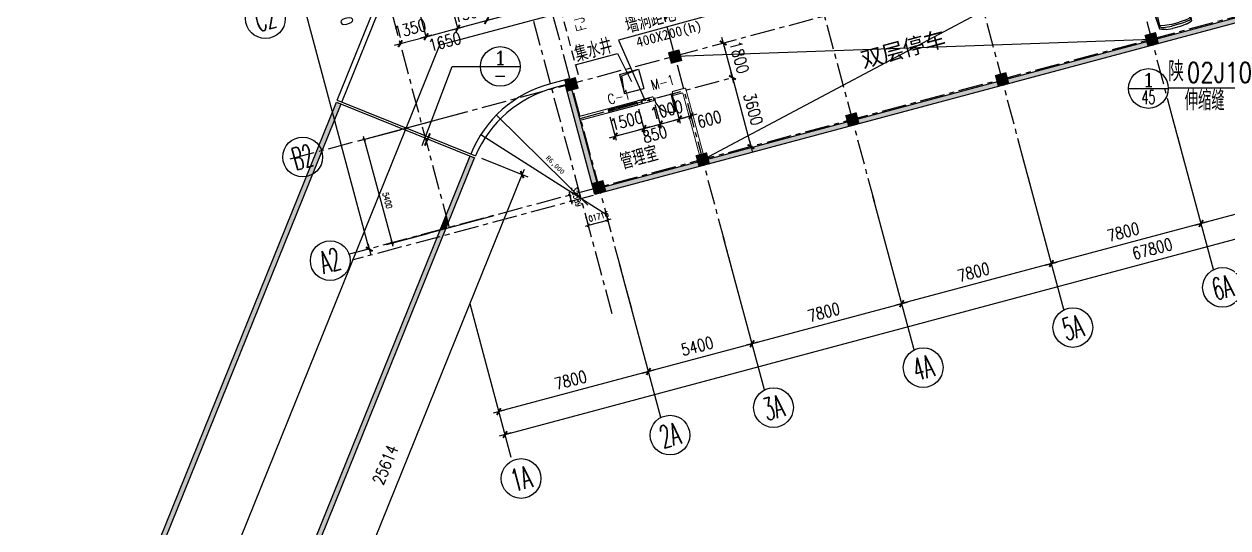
# Model space of a CAD drawing. Extents: x -542930 to 249594, y -301235 to 84515.
# Drawn here: x -79376 to -18773, y -250638 to -225269 of the extents above; entities that cross this region are included whole.
import ezdxf
from ezdxf.enums import TextEntityAlignment as Align

# ---------------------------------------------------------------- set-up
doc = ezdxf.new("R2010")
doc.units = 0
doc.header["$LTSCALE"] = 1000
doc.header["$MEASUREMENT"] = 0
doc.linetypes.add('CENTER', pattern=[2, 1.25, -0.25, 0.25, -0.25])
doc.linetypes.add('DASHED', pattern=[0.75, 0.5, -0.25])
doc.layers.get('0').update_dxf_attribs({"linetype": 'CONTINUOUS'})
doc.layers.get('DEFPOINTS').update_dxf_attribs({"linetype": 'CONTINUOUS'})
for name, color, linetype in [('-', 3, 'CONTINUOUS'), ('A-CH-TEXT', 2, 'CONTINUOUS'), ('A-COLUMN', 5, 'CONTINUOUS'), ('A-FURN', 251, 'CONTINUOUS'), ('A-GRID', 1, 'CENTER'), ('A-STAIR', 3, 'CONTINUOUS'), ('AXIS', 3, 'CONTINUOUS'), ('AXIS_TEXT', 7, 'CONTINUOUS'), ('OTHER', 7, 'CONTINUOUS'), ('PUB_DIM', 3, 'CONTINUOUS'), ('PUB_TEXT', 7, 'CONTINUOUS'), ('PUB_TITLE', 4, 'CONTINUOUS'), ('TEXT', 7, 'CONTINUOUS'), ('WALL', 255, 'CONTINUOUS'), ('WINDOW', 2, 'CONTINUOUS'), ('WINDOW_TEXT', 7, 'CONTINUOUS'), ('中文', 2, 'CONTINUOUS')]:
    doc.layers.add(name, color=color, linetype=linetype)
doc.styles.add('_HZTXT', font='txt.shx', dxfattribs={"width": 0.8, "bigfont": 'hztxt.shx'})
doc.styles.add('COMP', font='complex', dxfattribs={"bigfont": 'hztxt'})
doc.styles.add('COMPLEX', font='COMPLEX')
doc.styles.add('DIM_FONT', font='SIMPLEX.shx', dxfattribs={"width": 0.8})
doc.styles.add('HZTXT', font='SimSun.ttf', dxfattribs={"height": 0.8})
doc.styles.add('HZXY', font='romans.shx', dxfattribs={"width": 0.8, "bigfont": 'hztxt.shx'})
doc.styles.add('SIMPLEX', font='SIMPLEX.SHX')
doc.dimstyles.new('AXIS', dxfattribs={"dimtxt": 300, "dimasz": 1, "dimexe": 250, "dimexo": 300, "dimgap": 150, "dimtad": 1, "dimdec": 0, "dimlfac": 100, "dimzin": 0, "dimdsep": 46, "dimtxsty": 'DIM_FONT', "dimblk": '_DIMX', "dimcen": 0, "dimse1": 1, "dimse2": 1, "dimclrt": 7, "dimadec": 0, "dimazin": 0, "dimtfac": 1, "dimtdec": 0, "dimtix": 1, "dimtmove": 2, "dimatfit": 3, "dimldrblk": '_DIMX', "dimfxl": 1, "dimtolj": 1, "dimtzin": 0, "dimarcsym": 0})
doc.dimstyles.new('AXIS200', dxfattribs={"dimscale": 2, "dimtxt": 300, "dimasz": 1, "dimexe": 250, "dimexo": 300, "dimgap": 150, "dimtad": 1, "dimdec": 0, "dimdsep": 46, "dimtxsty": 'DIM_FONT', "dimblk": '_DIMX', "dimblk1": '_DIMX', "dimblk2": '_DIMX', "dimsah": 1, "dimcen": 5, "dimse1": 1, "dimse2": 1, "dimclrt": 7, "dimadec": 0, "dimazin": 0, "dimtfac": 1, "dimtdec": 0, "dimtix": 1, "dimtmove": 2, "dimatfit": 3, "dimldrblk": '_DIMX', "dimfxl": 1, "dimarcsym": 0})
doc.dimstyles.new('DIMN', dxfattribs={"dimtxt": 300, "dimasz": 1, "dimexe": 250, "dimexo": 300, "dimgap": 150, "dimtad": 1, "dimdec": 0, "dimdsep": 46, "dimtxsty": 'DIM_FONT', "dimblk": '_DIMX', "dimcen": 2.5, "dimclrt": 7, "dimadec": 0, "dimazin": 0, "dimtfac": 1, "dimtdec": 0, "dimtix": 1, "dimtmove": 2, "dimatfit": 3, "dimldrblk": '_DIMX', "dimfxl": 1, "dimtolj": 1, "dimtzin": 0, "dimarcsym": 0})

# ---------------------------------------------------------------- blocks, each defined once
blk = doc.blocks.new('_DIMX')
blk.add_line((-150, 0), (150, 0))
at = {"const_width": 50}
blk.add_lwpolyline([(-70, -70), (70, 70)], dxfattribs=at)
blk = doc.blocks.new('*D401')
at = {"layer": 'DEFPOINTS', "color": 0, "transparency": 16777216}
for p in [(-42749, -227702), (-42783, -231439), (-41817, -231180)]:
    blk.add_point(p, dxfattribs=at)
at = {"layer": 'PUB_DIM', "color": 0, "lineweight": -2, "transparency": 16777216}
blk.add_line((-43714, -227963), (-42783, -231437), dxfattribs=at)
at = {"layer": 'PUB_DIM', "color": 0, "lineweight": -2, "transparency": 16777216, "xscale": 2, "yscale": 2, "zscale": 2}
for p, rotation in [((-43715, -227961), 105.000023685135), ((-42783, -231439), 285.000023685135)]:
    blk.add_blockref('_DIMX', p, dxfattribs=dict(at, rotation=rotation))
at = {"layer": 'PUB_DIM', "color": 7, "transparency": 16777216, "insert": (-42669, -229544), "char_height": 600, "attachment_point": 5, "rotation": 285.00002, "style": 'DIM_FONT'}
blk.add_mtext('3600', dxfattribs=at)
blk = doc.blocks.new('*D402')
at = {"layer": 'DEFPOINTS', "color": 0, "transparency": 16777216}
for p in [(10060, -227424), (10319, -228390), (-55422, -244970)]:
    blk.add_point(p, dxfattribs=at)
at = {"layer": 'PUB_DIM', "color": 0, "lineweight": -2, "transparency": 16777216}
blk.add_line((-55161, -245936), (10317, -228391), dxfattribs=at)
at = {"layer": 'PUB_DIM', "color": 0, "lineweight": -2, "transparency": 16777216, "xscale": 2, "yscale": 2, "zscale": 2}
for p, rotation in [((10319, -228390), 15.00000000000957), ((-55163, -245936), 195.0000000000096)]:
    blk.add_blockref('_DIMX', p, dxfattribs=dict(at, rotation=rotation))
at = {"layer": 'PUB_DIM', "color": 7, "transparency": 16777216, "insert": (-22578, -236584), "char_height": 600, "attachment_point": 5, "rotation": 15, "style": 'DIM_FONT'}
blk.add_mtext('67800', dxfattribs=at)
blk = doc.blocks.new('_AXISO')
blk.add_circle((0, 0), 0.5)
at = {"layer": 'AXIS_TEXT', "style": 'COMPLEX', "width": 1.041667}
blk.add_attdef('A', text='', height=0.56, dxfattribs=at).set_placement((-0.25, -0.28), (0.25, -0.28), align=Align.FIT)
blk = doc.blocks.new('*D404')
at = {"layer": 'DEFPOINTS', "color": 0, "transparency": 16777216}
for p in [(-36642, -233938), (-44176, -235958), (-42727, -241365)]:
    blk.add_point(p, dxfattribs=at)
at = {"layer": 'PUB_DIM', "color": 0, "lineweight": -2, "transparency": 16777216}
blk.add_line((-35194, -239347), (-42725, -241365), dxfattribs=at)
at = {"layer": 'PUB_DIM', "color": 0, "lineweight": -2, "transparency": 16777216, "xscale": 2, "yscale": 2, "zscale": 2}
for p, rotation in [((-35193, -239347), 15.0000236848884), ((-42727, -241365), 195.0000236848884)]:
    blk.add_blockref('_DIMX', p, dxfattribs=dict(at, rotation=rotation))
at = {"layer": 'PUB_DIM', "color": 7, "transparency": 16777216, "insert": (-39115, -239777), "char_height": 600, "attachment_point": 5, "rotation": 15.00002, "style": 'DIM_FONT'}
blk.add_mtext('7800', dxfattribs=at)
blk = doc.blocks.new('*D411')
at = {"layer": 'DEFPOINTS', "color": 0, "transparency": 16777216}
for p in [(-72288, -202074), (-71322, -201815), (-62966, -236864)]:
    blk.add_point(p, dxfattribs=at)
at = {"layer": 'PUB_DIM', "color": 0, "lineweight": -2, "transparency": 16777216}
blk.add_line((-62001, -236604), (-71322, -201817), dxfattribs=at)
at = {"layer": 'PUB_DIM', "color": 0, "lineweight": -2, "transparency": 16777216, "xscale": 2, "yscale": 2, "zscale": 2}
for p, rotation in [((-71322, -201815), 104.9999988065474), ((-62000, -236605), 284.9999988065474)]:
    blk.add_blockref('_DIMX', p, dxfattribs=dict(at, rotation=rotation))
at = {"layer": 'PUB_DIM', "color": 7, "transparency": 16777216, "insert": (-68008, -217364), "char_height": 600, "attachment_point": 5, "rotation": 285, "style": 'DIM_FONT'}
blk.add_mtext('36000', dxfattribs=at)
blk = doc.blocks.new('*D292')
at = {"layer": 'DEFPOINTS', "color": 0, "transparency": 16777216}
for p in [(-55232, -232471), (-54304, -232846), (-64828, -256220)]:
    blk.add_point(p, dxfattribs=at)
at = {"layer": 'PUB_DIM', "color": 0, "lineweight": -2, "transparency": 16777216}
blk.add_line((-63900, -256593), (-54305, -232847), dxfattribs=at)
at = {"layer": 'PUB_DIM', "color": 0, "lineweight": -2, "transparency": 16777216, "xscale": 2, "yscale": 2, "zscale": 2}
for p, rotation in [((-54304, -232846), 67.9971154213567), ((-63901, -256594), 247.9971154213567)]:
    blk.add_blockref('_DIMX', p, dxfattribs=dict(at, rotation=rotation))
at = {"layer": 'PUB_DIM', "color": 7, "transparency": 16777216, "insert": (-61193, -247457), "char_height": 600, "attachment_point": 5, "rotation": 67.99712, "style": 'DIM_FONT'}
blk.add_mtext('25614', dxfattribs=at)
blk = doc.blocks.new('*D294')
at = {"layer": 'DEFPOINTS', "color": 0, "transparency": 16777216}
for p in [(-46381, -230047), (-46183, -230784), (-47149, -231043)]:
    blk.add_point(p, dxfattribs=at)
at = {"layer": 'PUB_DIM', "color": 0, "lineweight": -2, "transparency": 16777216}
for p, q in [((-47347, -230305), (-46381, -230047)), ((-46379, -230046), (-46377, -230046)), ((-47349, -230306), (-47351, -230306))]:
    blk.add_line(p, q, dxfattribs=at)
at = {"layer": 'PUB_DIM', "color": 0, "lineweight": -2, "transparency": 16777216, "xscale": 2, "yscale": 2, "zscale": 2}
for p, rotation in [((-47347, -230305), 15.00002368499935), ((-46381, -230047), 195.0000236849993)]:
    blk.add_blockref('_DIMX', p, dxfattribs=dict(at, rotation=rotation))
at = {"layer": 'PUB_DIM', "color": 7, "transparency": 16777216, "insert": (-47019, -229596), "char_height": 600, "attachment_point": 5, "rotation": 15.00002, "style": 'DIM_FONT'}
blk.add_mtext('1000', dxfattribs=at)
blk = doc.blocks.new('M_A23MCU')
for p, q in [((-0.489, 0.782), (-0.489, 0.624)), ((-0.454, 0.081), (-0.454, 0.905)), ((-0.454, 0.905), (-0.413, 0.905)), ((-0.413, 0.905), (-0.413, 0.081)), ((-0.378, 0.782), (-0.378, 0.624)), ((-0.495, -0.002), (-0.495, 0.081)), ((-0.495, 0.081), (-0.454, 0.081)), ((-0.413, 0.081), (-0.454, 0.081)), ((-0.454, 0.081), (-0.454, 0.039)), ((-0.454, 0.039), (-0.413, 0.039)), ((-0.413, 0.039), (-0.413, -0.002)), ((0.412, 0.039), (0.412, -0.002)), ((0.453, 0.039), (0.412, 0.039)), ((0.453, 0.081), (0.453, 0.039)), ((0.494, 0.081), (0.453, 0.081)), ((0.494, -0.002), (0.494, 0.081)), ((-0.413, -0.002), (-0.495, -0.002)), ((-0.495, -0.002), (-0.495, -0.002)), ((0.412, -0.002), (0.494, -0.002)), ((0.494, -0.002), (0.494, -0.002))]:
    blk.add_line(p, q)
blk.add_arc((-0.372, 0.082), 0.825, 359.92833, 92.86603)
blk = doc.blocks.new('_WBLK')
for p, q in [((-0.5, 0.5), (0.5, 0.5)), ((0.5, 0.167), (-0.5, 0.167)), ((0.5, -0.167), (-0.5, -0.167)), ((-0.5, -0.5), (0.5, -0.5))]:
    blk.add_line(p, q)
at = {"layer": 'WINDOW_TEXT', "style": 'SIMPLEX', "flags": 9}
blk.add_attdef('A', text='', height=1, dxfattribs=at).set_placement((0, 1.5), align=Align.MIDDLE)
blk = doc.blocks.new('*D295')
at = {"layer": 'DEFPOINTS', "color": 0, "transparency": 16777216}
for p in [(-49392, -237354), (-56926, -239373), (-55477, -244782)]:
    blk.add_point(p, dxfattribs=at)
at = {"layer": 'PUB_DIM', "color": 0, "lineweight": -2, "transparency": 16777216}
blk.add_line((-47945, -242764), (-55475, -244781), dxfattribs=at)
at = {"layer": 'PUB_DIM', "color": 0, "lineweight": -2, "transparency": 16777216, "xscale": 2, "yscale": 2, "zscale": 2}
for p, rotation in [((-47943, -242763), 15.0000236848884), ((-55477, -244782), 195.0000236848884)]:
    blk.add_blockref('_DIMX', p, dxfattribs=dict(at, rotation=rotation))
at = {"layer": 'PUB_DIM', "color": 7, "transparency": 16777216, "insert": (-51865, -243193), "char_height": 600, "attachment_point": 5, "rotation": 15.00002, "style": 'DIM_FONT'}
blk.add_mtext('7800', dxfattribs=at)
blk = doc.blocks.new('*D296')
at = {"layer": 'DEFPOINTS', "color": 0, "transparency": 16777216}
for p in [(-44176, -235956), (-49390, -237365), (-47943, -242763)]:
    blk.add_point(p, dxfattribs=at)
at = {"layer": 'PUB_DIM', "color": 0, "lineweight": -2, "transparency": 16777216}
blk.add_line((-42729, -241366), (-47941, -242763), dxfattribs=at)
at = {"layer": 'PUB_DIM', "color": 0, "lineweight": -2, "transparency": 16777216, "xscale": 2, "yscale": 2, "zscale": 2}
for p, rotation in [((-42727, -241365), 15.0000236848884), ((-47943, -242763), 195.0000236848884)]:
    blk.add_blockref('_DIMX', p, dxfattribs=dict(at, rotation=rotation))
at = {"layer": 'PUB_DIM', "color": 7, "transparency": 16777216, "insert": (-45490, -241485), "char_height": 600, "attachment_point": 5, "rotation": 15.00002, "style": 'DIM_FONT'}
blk.add_mtext('5400', dxfattribs=at)
blk = doc.blocks.new('*D298')
at = {"layer": 'DEFPOINTS', "color": 0, "transparency": 16777216}
for p in [(-51227, -234433), (-50244, -234170), (-49985, -235136)]:
    blk.add_point(p, dxfattribs=at)
at = {"layer": 'PUB_DIM', "color": 0, "lineweight": -2, "transparency": 16777216}
for p, q in [((-50968, -235399), (-49985, -235136)), ((-49984, -235136), (-49983, -235136)), ((-50969, -235400), (-50970, -235400))]:
    blk.add_line(p, q, dxfattribs=at)
for p, rotation in [((-49985, -235136), 195.0000000000039), ((-50968, -235399), 15.00000000000386)]:
    blk.add_blockref('_DIMX', p, dxfattribs=dict(at, rotation=rotation))
at = {"layer": 'PUB_DIM', "color": 7, "transparency": 16777216, "insert": (-50554, -234978), "char_height": 300, "attachment_point": 5, "rotation": 15, "style": 'DIM_FONT'}
blk.add_mtext('\\A1;101716', dxfattribs=at)
blk = doc.blocks.new('*D299')
at = {"layer": 'DEFPOINTS', "color": 0, "transparency": 16777216}
for p in [(-51901, -233882), (-52867, -234141), (-52782, -234455)]:
    blk.add_point(p, dxfattribs=at)
at = {"layer": 'PUB_DIM', "color": 0, "lineweight": -2, "transparency": 16777216}
for p, q in [((-51901, -233881), (-51901, -233880)), ((-51816, -234197), (-51901, -233882)), ((-51816, -234197), (-51816, -234198))]:
    blk.add_line(p, q, dxfattribs=at)
for p, rotation in [((-51901, -233882), 285.0001597176216), ((-51816, -234197), 105.0001597176216)]:
    blk.add_blockref('_DIMX', p, dxfattribs=dict(at, rotation=rotation))
at = {"layer": 'PUB_DIM', "color": 7, "transparency": 16777216, "insert": (-51569, -233961), "char_height": 300, "attachment_point": 5, "rotation": 285.00016, "style": 'DIM_FONT'}
blk.add_mtext('\\A1;32589', dxfattribs=at)
blk = doc.blocks.new('*D300')
at = {"layer": 'DEFPOINTS', "color": 0, "transparency": 16777216}
for p in [(-45801, -229891), (-46183, -230784), (-45604, -230629)]:
    blk.add_point(p, dxfattribs=at)
at = {"layer": 'PUB_DIM', "color": 0, "lineweight": -2, "transparency": 16777216}
for p, q in [((-46383, -230047), (-46385, -230048)), ((-46381, -230047), (-45801, -229891)), ((-45799, -229891), (-45797, -229890))]:
    blk.add_line(p, q, dxfattribs=at)
at = {"layer": 'PUB_DIM', "color": 0, "lineweight": -2, "transparency": 16777216, "xscale": 2, "yscale": 2, "zscale": 2}
for p, rotation in [((-45801, -229891), 195.0000335536007), ((-46381, -230047), 15.00003355360065)]:
    blk.add_blockref('_DIMX', p, dxfattribs=dict(at, rotation=rotation))
at = {"layer": 'PUB_DIM', "color": 7, "transparency": 16777216, "insert": (-44880, -230060), "char_height": 600, "attachment_point": 5, "rotation": 15.00003, "style": 'DIM_FONT'}
blk.add_mtext('600', dxfattribs=at)
blk = doc.blocks.new('*D301')
at = {"layer": 'DEFPOINTS', "color": 0, "transparency": 16777216}
for p in [(-47347, -230305), (-47970, -231263), (-47149, -231043)]:
    blk.add_point(p, dxfattribs=at)
at = {"layer": 'PUB_DIM', "color": 0, "lineweight": -2, "transparency": 16777216}
blk.add_line((-48166, -230525), (-47349, -230306), dxfattribs=at)
at = {"layer": 'PUB_DIM', "color": 0, "lineweight": -2, "transparency": 16777216, "xscale": 2, "yscale": 2, "zscale": 2}
for p, rotation in [((-48168, -230525), 195.0000236850001), ((-47347, -230305), 15.00002368500011)]:
    blk.add_blockref('_DIMX', p, dxfattribs=dict(at, rotation=rotation))
at = {"layer": 'PUB_DIM', "color": 7, "transparency": 16777216, "insert": (-47620, -230819), "char_height": 600, "attachment_point": 5, "rotation": 15.00002, "style": 'DIM_FONT'}
blk.add_mtext('850', dxfattribs=at)
blk = doc.blocks.new('*D302')
at = {"layer": 'DEFPOINTS', "color": 0, "transparency": 16777216}
for p in [(-48168, -230525), (-47970, -231263), (-49419, -231651)]:
    blk.add_point(p, dxfattribs=at)
at = {"layer": 'PUB_DIM', "color": 0, "lineweight": -2, "transparency": 16777216}
for p, q in [((-49617, -230914), (-48168, -230525)), ((-48166, -230525), (-48164, -230524)), ((-49619, -230914), (-49621, -230915))]:
    blk.add_line(p, q, dxfattribs=at)
at = {"layer": 'PUB_DIM', "color": 0, "lineweight": -2, "transparency": 16777216, "xscale": 2, "yscale": 2, "zscale": 2}
for p, rotation in [((-48168, -230525), 195.000023685001), ((-49617, -230914), 15.00002368500103)]:
    blk.add_blockref('_DIMX', p, dxfattribs=dict(at, rotation=rotation))
at = {"layer": 'PUB_DIM', "color": 7, "transparency": 16777216, "insert": (-49047, -230140), "char_height": 600, "attachment_point": 5, "rotation": 15.00002, "style": 'DIM_FONT'}
blk.add_mtext('1500', dxfattribs=at)
blk = doc.blocks.new('_FZH')
blk.add_solid([(-0.5, -0.5), (0.5, -0.5), (-0.5, 0.5), (0.5, 0.5)])
blk = doc.blocks.new('*D309')
at = {"layer": 'DEFPOINTS', "color": 0, "transparency": 16777216}
for p in [(-56092, -225092), (-57234, -226631), (-55784, -226245)]:
    blk.add_point(p, dxfattribs=at)
at = {"layer": 'PUB_DIM', "color": 0, "lineweight": -2, "transparency": 16777216}
for p, q in [((-57541, -225479), (-56092, -225092)), ((-56090, -225091), (-56088, -225091)), ((-57543, -225479), (-57545, -225480))]:
    blk.add_line(p, q, dxfattribs=at)
at = {"layer": 'PUB_DIM', "color": 0, "lineweight": -2, "transparency": 16777216, "xscale": 2, "yscale": 2, "zscale": 2}
for p, rotation in [((-56092, -225092), 194.9463744654715), ((-57541, -225479), 14.9463744654715)]:
    blk.add_blockref('_DIMX', p, dxfattribs=dict(at, rotation=rotation))
at = {"layer": 'PUB_DIM', "color": 7, "transparency": 16777216, "insert": (-56971, -224705), "char_height": 600, "attachment_point": 5, "rotation": 14.94637, "style": 'DIM_FONT'}
blk.add_mtext('1500', dxfattribs=at)
blk = doc.blocks.new('*D312')
at = {"layer": 'DEFPOINTS', "color": 0, "transparency": 16777216}
for p in [(-57541, -225480), (-57233, -226633), (-58827, -227058)]:
    blk.add_point(p, dxfattribs=at)
at = {"layer": 'PUB_DIM', "color": 0, "lineweight": -2, "transparency": 16777216}
blk.add_line((-59133, -225905), (-57543, -225480), dxfattribs=at)
at = {"layer": 'PUB_DIM', "color": 0, "lineweight": -2, "transparency": 16777216, "xscale": 2, "yscale": 2, "zscale": 2}
for p, rotation in [((-57541, -225480), 14.95123987790054), ((-59135, -225905), 194.9512398779005)]:
    blk.add_blockref('_DIMX', p, dxfattribs=dict(at, rotation=rotation))
at = {"layer": 'PUB_DIM', "color": 7, "transparency": 16777216, "insert": (-58193, -226154), "char_height": 600, "attachment_point": 5, "rotation": 14.95124, "style": 'DIM_FONT'}
blk.add_mtext('1650', dxfattribs=at)
blk = doc.blocks.new('*D313')
at = {"layer": 'DEFPOINTS', "color": 0, "transparency": 16777216}
for p in [(-60700, -225289), (-59396, -224940), (-59137, -225906)]:
    blk.add_point(p, dxfattribs=at)
at = {"layer": 'PUB_DIM', "color": 0, "lineweight": -2, "transparency": 16777216}
for p, q in [((-60441, -226255), (-59137, -225906)), ((-59135, -225905), (-59133, -225905)), ((-60443, -226256), (-60445, -226256))]:
    blk.add_line(p, q, dxfattribs=at)
at = {"layer": 'PUB_DIM', "color": 0, "lineweight": -2, "transparency": 16777216, "xscale": 2, "yscale": 2, "zscale": 2}
for p, rotation in [((-60441, -226255), 15.00000000001226), ((-59137, -225906), 195.0000000000122)]:
    blk.add_blockref('_DIMX', p, dxfattribs=dict(at, rotation=rotation))
at = {"layer": 'PUB_DIM', "color": 7, "transparency": 16777216, "insert": (-59944, -225501), "char_height": 600, "attachment_point": 5, "rotation": 15, "style": 'DIM_FONT'}
blk.add_mtext('1350', dxfattribs=at)
blk = doc.blocks.new('*D314')
at = {"layer": 'DEFPOINTS', "color": 0, "transparency": 16777216}
for p in [(-62262, -222890), (-62081, -223566), (-63047, -223825)]:
    blk.add_point(p, dxfattribs=at)
at = {"layer": 'PUB_DIM', "color": 0, "lineweight": -2, "transparency": 16777216}
blk.add_line((-63228, -223151), (-63048, -223823), dxfattribs=at)
at = {"layer": 'PUB_DIM', "color": 0, "lineweight": -2, "transparency": 16777216, "xscale": 2, "yscale": 2, "zscale": 2}
for p, rotation in [((-63228, -223149), 104.9955422340167), ((-63047, -223825), 284.9955422340167)]:
    blk.add_blockref('_DIMX', p, dxfattribs=dict(at, rotation=rotation))
at = {"layer": 'PUB_DIM', "color": 7, "transparency": 16777216, "insert": (-63233, -224718), "char_height": 600, "attachment_point": 5, "rotation": 284.99554, "style": 'DIM_FONT'}
blk.add_mtext('700', dxfattribs=at)
blk = doc.blocks.new('*D315')
at = {"layer": 'DEFPOINTS', "color": 0, "transparency": 16777216}
for p in [(-52906, -224238), (-52597, -225391), (-55784, -226245)]:
    blk.add_point(p, dxfattribs=at)
at = {"layer": 'PUB_DIM', "color": 0, "lineweight": -2, "transparency": 16777216}
blk.add_line((-56091, -225092), (-52908, -224238), dxfattribs=at)
at = {"layer": 'PUB_DIM', "color": 0, "lineweight": -2, "transparency": 16777216, "xscale": 2, "yscale": 2, "zscale": 2}
for p, rotation in [((-52906, -224238), 15.00000000000016), ((-56093, -225092), 195.0000000000001)]:
    blk.add_blockref('_DIMX', p, dxfattribs=dict(at, rotation=rotation))
at = {"layer": 'PUB_DIM', "color": 7, "transparency": 16777216, "insert": (-54655, -224085), "char_height": 600, "attachment_point": 5, "rotation": 15, "style": 'DIM_FONT'}
blk.add_mtext('3300', dxfattribs=at)
blk = doc.blocks.new('*D316')
at = {"layer": 'DEFPOINTS', "color": 0, "transparency": 16777216}
for p in [(-43215, -225963), (-42749, -227702), (-43715, -227961)]:
    blk.add_point(p, dxfattribs=at)
at = {"layer": 'PUB_DIM', "color": 0, "lineweight": -2, "transparency": 16777216}
for p, q in [((-44181, -226220), (-44182, -226218)), ((-44181, -226222), (-43715, -227961)), ((-43714, -227963), (-43714, -227965))]:
    blk.add_line(p, q, dxfattribs=at)
at = {"layer": 'PUB_DIM', "color": 0, "lineweight": -2, "transparency": 16777216, "xscale": 2, "yscale": 2, "zscale": 2}
for p, rotation in [((-44181, -226222), 285.000023685138), ((-43715, -227961), 105.000023685138)]:
    blk.add_blockref('_DIMX', p, dxfattribs=dict(at, rotation=rotation))
at = {"layer": 'PUB_DIM', "color": 7, "transparency": 16777216, "insert": (-43368, -226936), "char_height": 600, "attachment_point": 5, "rotation": 285.00002, "style": 'DIM_FONT'}
blk.add_mtext('1800', dxfattribs=at)
blk = doc.blocks.new('*D514')
at = {"layer": 'DEFPOINTS', "color": 0, "transparency": 16777216}
for p in [(-14039, -227881), (-21573, -229900), (-20124, -235309)]:
    blk.add_point(p, dxfattribs=at)
at = {"layer": 'PUB_DIM', "color": 0, "lineweight": -2, "transparency": 16777216}
blk.add_line((-12592, -233291), (-20122, -235309), dxfattribs=at)
at = {"layer": 'PUB_DIM', "color": 0, "lineweight": -2, "transparency": 16777216, "xscale": 2, "yscale": 2, "zscale": 2}
for p, rotation in [((-12590, -233290), 15.0000236848884), ((-20124, -235309), 195.0000236848884)]:
    blk.add_blockref('_DIMX', p, dxfattribs=dict(at, rotation=rotation))
at = {"layer": 'PUB_DIM', "color": 7, "transparency": 16777216, "insert": (-16512, -233720), "char_height": 600, "attachment_point": 5, "rotation": 15.00002, "style": 'DIM_FONT'}
blk.add_mtext('7800', dxfattribs=at)
blk = doc.blocks.new('*D516')
at = {"layer": 'DEFPOINTS', "color": 0, "transparency": 16777216}
for p in [(-29108, -231919), (-36642, -233938), (-35193, -239347)]:
    blk.add_point(p, dxfattribs=at)
at = {"layer": 'PUB_DIM', "color": 0, "lineweight": -2, "transparency": 16777216}
blk.add_line((-27660, -237328), (-35191, -239346), dxfattribs=at)
at = {"layer": 'PUB_DIM', "color": 0, "lineweight": -2, "transparency": 16777216, "xscale": 2, "yscale": 2, "zscale": 2}
for p, rotation in [((-27658, -237328), 15.0000236848884), ((-35193, -239347), 195.0000236848884)]:
    blk.add_blockref('_DIMX', p, dxfattribs=dict(at, rotation=rotation))
at = {"layer": 'PUB_DIM', "color": 7, "transparency": 16777216, "insert": (-31581, -237758), "char_height": 600, "attachment_point": 5, "rotation": 15.00002, "style": 'DIM_FONT'}
blk.add_mtext('7800', dxfattribs=at)
blk = doc.blocks.new('*D517')
at = {"layer": 'DEFPOINTS', "color": 0, "transparency": 16777216}
for p in [(-21573, -229900), (-29108, -231919), (-27658, -237328)]:
    blk.add_point(p, dxfattribs=at)
at = {"layer": 'PUB_DIM', "color": 0, "lineweight": -2, "transparency": 16777216}
blk.add_line((-20126, -235310), (-27656, -237327), dxfattribs=at)
at = {"layer": 'PUB_DIM', "color": 0, "lineweight": -2, "transparency": 16777216, "xscale": 2, "yscale": 2, "zscale": 2}
for p, rotation in [((-20124, -235309), 15.0000236848884), ((-27658, -237328), 195.0000236848884)]:
    blk.add_blockref('_DIMX', p, dxfattribs=dict(at, rotation=rotation))
at = {"layer": 'PUB_DIM', "color": 7, "transparency": 16777216, "insert": (-24046, -235739), "char_height": 600, "attachment_point": 5, "rotation": 15.00002, "style": 'DIM_FONT'}
blk.add_mtext('7800', dxfattribs=at)
blk = doc.blocks.new('M_F27')
for p, q in [((-2489, 522), (-2426, 736)), ((-2426, 736), (-2389, 824)), ((-2389, 824), (-1610, 874)), ((-2389, 824), (-1560, 874)), ((-2264, 812), (-2389, 824)), ((-2326, 736), (-2364, 522)), ((-2326, 736), (-2351, 596)), ((-2326, 736), (-2288, 811)), ((-2200, 786), (-2288, 811)), ((-2276, 522), (-2238, 736)), ((-2200, 786), (-2238, 736)), ((-1560, 874), (-2212, 815)), ((-2208, 815), (-2211, 814)), ((-1660, 862), (-2208, 815)), ((-1446, 761), (-2200, 786)), ((-1560, 874), (-1660, 862)), ((-1622, 510), (-1547, 698)), ((-1617, 869), (-1620, 866)), ((-1208, 874), (-1610, 874)), ((-1547, 698), (-1446, 761)), ((-1145, 799), (-1446, 761)), ((-1019, 572), (-1446, 761)), ((-1208, 874), (980, 889)), ((-1145, 799), (-682, 557)), ((-1145, 799), (124, 799)), ((-743, 849), (-793, 874)), ((-730, 799), (-743, 849)), ((-630, 555), (-730, 799)), ((-642, 799), (-605, 554)), ((-2, 547), (-27, 877)), ((124, 799), (61, 547)), ((941, 773), (124, 799)), ((564, 572), (941, 773)), ((1079, 748), (614, 522)), ((941, 773), (941, 874)), ((983, 777), (941, 773)), ((941, 773), (987, 765)), ((980, 902), (995, 790)), ((980, 790), (980, 898)), ((995, 790), (980, 790)), ((980, 790), (992, 746)), ((984, 905), (1020, 939)), ((992, 746), (1021, 747)), ((995, 790), (1022, 746)), ((1022, 748), (995, 790)), ((1021, 747), (1022, 748)), ((1053, 768), (1022, 746)), ((1036, 935), (1062, 857)), ((1036, 756), (1079, 748)), ((1051, 889), (1497, 893)), ((1057, 776), (1062, 857)), ((1770, 849), (1058, 784)), ((1204, 585), (1079, 748)), ((1506, 899), (2121, 899)), ((2461, 849), (1770, 849)), ((2272, 876), (2121, 899)), ((2272, 876), (2272, 874)), ((2437, 851), (2272, 876)), ((2511, 874), (2287, 874)), ((2398, 849), (2461, 773)), ((2437, 850), (2433, 851)), ((2498, 773), (2436, 849)), ((2511, 874), (2450, 850)), ((2461, 773), (2523, 321)), ((2561, 321), (2498, 773)), ((2599, 773), (2511, 874)), ((2599, 773), (2687, 321)), ((-2489, 522), (-2514, 196)), ((-2514, -206), (-2514, 196)), ((-2364, 522), (-2389, 196)), ((-2389, -206), (-2389, 196)), ((-2351, 594), (-2351, 596)), ((-2301, 196), (-2276, 522)), ((-2301, 196), (-2301, -206)), ((-1622, 510), (-1685, 196)), ((-1685, -206), (-1685, 196)), ((-1082, 145), (-1070, 371)), ((-1082, 145), (-1082, -156)), ((-1070, 371), (-1057, 510)), ((-1019, 572), (-1057, 510)), ((-680, 556), (-1019, 572)), ((-1019, 572), (-479, 547)), ((-680, 556), (-630, 555)), ((-605, 554), (-630, 555)), ((-479, 547), (-605, 554)), ((61, 547), (-479, 547)), ((61, 547), (564, 572)), ((564, 572), (614, 522)), ((614, 522), (677, 371)), ((677, 371), (714, 145)), ((714, -156), (714, 145)), ((1795, 472), (1204, 585)), ((1280, 196), (1204, 585)), ((1280, 196), (1280, -206)), ((2222, 397), (1795, 472)), ((2523, 321), (2222, 397)), ((2523, 321), (2586, 321)), ((2523, 321), (2561, 196)), ((2580, 196), (2542, 321)), ((2561, 196), (2561, -206)), ((2611, 196), (2574, 321)), ((2580, 321), (2618, 196)), ((2580, 196), (2580, -206)), ((2611, 196), (2611, -206)), ((2618, -206), (2618, 196)), ((2687, 321), (2699, 196)), ((2699, -206), (2699, 196)), ((-2489, -533), (-2514, -206)), ((-2489, -533), (-2426, -747)), ((-2389, -206), (-2364, -533)), ((-2326, -747), (-2364, -533)), ((-2351, -607), (-2351, -605)), ((-2276, -533), (-2301, -206)), ((-2276, -533), (-2238, -747)), ((-1685, -206), (-1622, -520)), ((-1622, -520), (-1547, -709)), ((-1019, -583), (-1446, -772)), ((-682, -568), (-1145, -809)), ((-1070, -382), (-1082, -156)), ((-1057, -520), (-1070, -382)), ((-1019, -583), (-1057, -520)), ((-479, -558), (-1019, -583)), ((-1019, -583), (-680, -567)), ((-730, -809), (-630, -566)), ((-680, -567), (-682, -568)), ((-680, -567), (-630, -566)), ((-605, -565), (-642, -809)), ((-630, -566), (-605, -565)), ((-605, -565), (-479, -558)), ((61, -558), (-479, -558)), ((-2, -558), (-27, -884)), ((61, -558), (124, -809)), ((564, -583), (61, -558)), ((614, -533), (564, -583)), ((564, -583), (941, -784)), ((677, -382), (614, -533)), ((1079, -759), (614, -533)), ((714, -156), (677, -382)), ((1204, -596), (1079, -759)), ((1204, -596), (1280, -206)), ((1795, -483), (1204, -596)), ((1795, -483), (2222, -407)), ((2523, -332), (2222, -407)), ((2523, -332), (2461, -784)), ((2561, -332), (2498, -784)), ((2523, -332), (2561, -206)), ((2586, -332), (2523, -332)), ((2580, -206), (2542, -332)), ((2618, -6), (2561, -6)), ((2574, -332), (2611, -206)), ((2618, -206), (2580, -332)), ((2687, -332), (2599, -784)), ((2687, -332), (2699, -206)), ((-2426, -747), (-2389, -835)), ((-2389, -835), (-2264, -823)), ((-1560, -885), (-2389, -835)), ((-1610, -885), (-2389, -835)), ((-2351, -607), (-2326, -747)), ((-2326, -747), (-2288, -822)), ((-2288, -822), (-2200, -797)), ((-2200, -797), (-2238, -747)), ((-2212, -826), (-1560, -885)), ((-2208, -826), (-2211, -825)), ((-1660, -872), (-2208, -826)), ((-1446, -772), (-2200, -797)), ((-1560, -885), (-1660, -872)), ((-1621, -877), (-1617, -880)), ((-1610, -885), (-1208, -885)), ((-1547, -709), (-1446, -772)), ((-1145, -809), (-1446, -772)), ((-1208, -885), (980, -900)), ((-1145, -809), (124, -809)), ((-743, -860), (-793, -885)), ((-743, -860), (-730, -809)), ((941, -784), (124, -809)), ((987, -776), (941, -784)), ((983, -788), (941, -784)), ((941, -885), (941, -784)), ((992, -757), (980, -800)), ((995, -800), (980, -800)), ((995, -800), (980, -913)), ((980, -909), (980, -800)), ((984, -916), (1020, -950)), ((992, -757), (1021, -758)), ((995, -800), (1022, -757)), ((1022, -758), (995, -800)), ((1021, -758), (1022, -758)), ((1022, -757), (1053, -779)), ((1036, -767), (1079, -759)), ((1036, -946), (1062, -867)), ((1051, -901), (1497, -904)), ((1057, -787), (1062, -867)), ((1770, -860), (1058, -795)), ((2121, -910), (1506, -910)), ((1770, -860), (2461, -860)), ((2121, -910), (2272, -887)), ((2270, -887), (2121, -910)), ((2437, -861), (2272, -887)), ((2272, -885), (2272, -887)), ((2285, -885), (2511, -885)), ((2398, -860), (2461, -784)), ((2436, -860), (2498, -784)), ((2437, -861), (2436, -860)), ((2450, -861), (2511, -885)), ((2599, -784), (2511, -885))]:
    blk.add_line(p, q)
for centre, start, end in [((990, 898), 132.96497, 179.74535), ((1027, 932), 18.15727, 132.96497), ((1047, 776), 305.15418, 356.86364), ((990, -909), 180.25465, 227.03503), ((1027, -942), 227.03503, 341.84273), ((1047, -787), 3.17983, 54.84582)]:
    blk.add_arc(centre, 10, start, end)
at = {"width": 0.8, "flags": 9}
for tag in ['XSIZE', 'YSIZE']:
    blk.add_attdef(tag, (0, 0), '', height=0.5, dxfattribs=at)

msp = doc.modelspace()

# ---------------------------------------------------------------- hatches: boundary and pattern name
at = {"layer": 'PUB_DIM'}
for points in [[(-16977.826, -224834.699), (-16716.129, -225800.887), (-16522.944, -225749.123), (-16850, -224541.629), (-22596.623, -226081.432), (-22531.918, -226322.914)], [(-51383.347, -230115.674), (-51874.327, -228283.313), (-52115.808, -228348.018), (-50717.976, -233564.798), (-50476.495, -233500.093)], [(-58019.767, -235284.271), (-58127.276, -234883.042), (-58429.559, -235631.11), (-58127.18, -235550.088)]]:
    msp.add_hatch(color=256, dxfattribs=at).paths.add_polyline_path(points)
h = msp.add_hatch(color=256, dxfattribs=at)
h.paths.add_polyline_path([(-22531.918, -226322.914), (-22596.623, -226081.432), (-30130.844, -228100.221), (-30066.14, -228341.702)])
h.paths.add_polyline_path([(-30066.14, -228341.702), (-30130.844, -228100.221), (-37665.066, -230119.009), (-37600.361, -230360.491)])
h.paths.add_polyline_path([(-44504.584, -231951.652), (-44486.347, -232205.585), (-37600.361, -230360.491), (-37665.066, -230119.009)])
h.paths.add_polyline_path([(-42502, -230789.087), (-42362.607, -231309.307), (-42797.274, -231425.776), (-42936.666, -230905.556)], flags=25)
h = msp.add_hatch(color=256, dxfattribs=at)
h.paths.add_polyline_path([(-63415.974, -229287.19), (-63647.766, -229193.526), (-64533.144, -231384.598, -0.072137346), (-64402.628, -231640.267), (-64362.469, -231629.506)])
h.paths.add_polyline_path([(-65163.684, -232945.013, 0.085327956), (-64846.2, -232826.609), (-64387.046, -231690.328, 0.013109915), (-64402.628, -231640.267), (-64664.848, -231710.528)], flags=17)
h.paths.add_polyline_path([(-64402.628, -231640.267, 0.072137346), (-64533.144, -231384.598), (-64664.848, -231710.528)], flags=17)
h.paths.add_polyline_path([(-65891.097, -232978.038), (-64384.253, -232574.28), (-64819.069, -230951.525), (-66325.913, -231355.282)], flags=9)
h = msp.add_hatch(color=256, dxfattribs=at)
h.paths.add_polyline_path([(-58127.18, -235550.088), (-58429.559, -235631.11), (-66479.463, -255552.433, -0.102892145), (-70436.171, -261479.25), (-70183.805, -261581.228, 0.101127933), (-66253.451, -255660.398)])
h.paths.add_polyline_path([(-58127.276, -234883.042), (-58019.767, -235284.271), (-56712.467, -232049.058, -0.002050727), (-56694.028, -232003.426), (-56925.819, -231909.763)])
h.paths.add_polyline_path([(-73201.409, -252836.197, -0.053735716), (-74236.328, -254773.493), (-73935.487, -254773.493, 0.049318627), (-72975.396, -252944.161), (-64846.2, -232826.609, -0.085327956), (-65163.684, -232945.013)])
h.paths.add_polyline_path([(-80058.015, -258903.936), (-89604.974, -261462.035), (-89540.27, -261703.513), (-79984.343, -259143.01, 0.183696087), (-73935.487, -254773.493), (-74236.328, -254773.493, -0.179760515)])
h.paths.add_polyline_path([(-78181.579, -265906.898), (-87728.536, -268464.998), (-87663.832, -268706.475), (-78107.905, -266145.972, 0.131026434), (-70183.805, -261581.228), (-70436.171, -261479.25, -0.129607297)])
h.paths.add_polyline_path([(-65891.097, -232978.038), (-64384.253, -232574.28), (-64819.069, -230951.525), (-66325.913, -231355.282)], flags=9)
h = msp.add_hatch(color=256, dxfattribs=at)
h.paths.add_polyline_path([(-45134.581, -232379.278), (-45199.285, -232137.797), (-45295.878, -232163.679), (-45295.619, -232164.645), (-50415.03, -233536.387), (-50350.584, -233776.902)])
h.paths.add_polyline_path([(-44486.347, -232205.585), (-44504.584, -231951.652), (-45199.285, -232137.797), (-45134.581, -232379.278)])

# ---------------------------------------------------------------- linework, layer by layer
at = {"layer": '-'}
for p, q in [((-63647.867, -229193.485), (-56692.93, -232003.87)), ((-63610.347, -229100.791), (-56655.41, -231911.175))]:
    msp.add_line(p, q, dxfattribs=at)
at = {"color": 6}
for p, q in [((-24002.214, -220835.696), (-45172.111, -232079.79)), ((-46565.018, -226881.391), (-22609.305, -226034.102))]:
    msp.add_line(p, q, dxfattribs=at)
for p, q in [((-59332.883, -231384.697), (-57827.957, -227403.506)), ((-56404.36, -227403.506), (-54404.36, -227403.506)), ((-23777.137, -228514.033), (-21777.137, -228514.033))]:
    msp.add_line(p, q)
at = {"color": 0, "linetype": 'ByBlock'}
for p, q in [((-50996.298, -234390.2), (-55592.999, -229847.402)), ((-50055.474, -234874.403), (-56385.006, -230839.967))]:
    msp.add_line(p, q, dxfattribs=at)
at = {"const_width": 100}
msp.add_lwpolyline([(-58938.645, -230771.611), (-59206.739, -231393.827)], dxfattribs=at)
for centre in [(-55404.36, -227403.506), (-22777.137, -228514.033)]:
    msp.add_circle(centre, 1000)
at = {"color": 7}
msp.add_arc((-51140.305, -234274.143), 6000, 157.76211977, 157.99711542, dxfattribs=at)
at = {"color": 0, "linetype": 'ByBlock'}
for points in [[(-55590.928, -229848.862), (-55591.514, -229849.455), (-55592.999, -229847.402)], [(-56382.674, -230840.959), (-56383.122, -230841.662), (-56385.006, -230839.967)]]:
    msp.add_solid(points, dxfattribs=at)
at = {"layer": 'A-CH-TEXT', "color": 7}
for p, q in [((-62535.559, -231155.672), (-60434.32, -230592.647)), ((-61138.51, -236369.55), (-59037.27, -235806.525))]:
    msp.add_line(p, q, dxfattribs=at)
at = {"layer": 'A-GRID'}
for p, q in [((-20969.869, -232152.562), (-32670.827, -188483.992)), ((-28504.089, -234171.353), (-40205.048, -190502.781)), ((-36038.311, -236190.143), (-47739.269, -192521.57)), ((-43572.53, -238208.93), (-55273.489, -194540.357)), ((-57955.353, -235524.67), (-67979.918, -198112.481)), ((-65975.686, -232061.767), (6881.792, -212539.632)), ((7511.859, -217962.161), (-63015.409, -236859.884)), ((-49771.924, -239862.639), (-54641.087, -221690.677)), ((-48787.567, -239606.295), (-53656.73, -221434.332)), ((-51383.347, -230015.674), (-43714.064, -227962.767)), ((-50722.596, -233903.425), (-62814.307, -237143.359))]:
    msp.add_line(p, q, dxfattribs=at)
at = {"layer": 'A-STAIR'}
msp.add_line((-58440.128, -226315.16), (6055.529, -209033.572), dxfattribs=at)
at = {"layer": 'AXIS'}
for p, q in [((-19502.905, -237627.345), (-21573.457, -229899.938)), ((-27037.126, -239646.136), (-29107.678, -231918.73)), ((-34571.346, -241664.929), (-36641.898, -233937.522)), ((-42105.566, -243683.717), (-44176.118, -235956.31)), ((-47324.156, -245071.681), (-49394.708, -237344.274)), ((-54853.299, -247088.748), (-56923.851, -239361.341))]:
    msp.add_line(p, q, dxfattribs=at)
at = {"layer": 'DEFPOINTS', "color": 0, "linetype": 'ByBlock'}
for p in [(-55592.999, -229847.402), (-56385.006, -230839.967), (-51325.411, -234064.947), (-51325.411, -234064.947)]:
    msp.add_point(p, dxfattribs=at)
at = {"layer": 'OTHER', "linetype": 'DASHED'}
msp.add_line((-51473.465, -227819.755), (-53178.469, -221456.592), dxfattribs=at)
at = {"layer": 'PUB_DIM'}
for p, q in [((-57544.129, -225479.384), (-58054.198, -223575.781)), ((-59132.812, -225904.774), (-59642.881, -224001.171)), ((-44106.699, -224617.744), (-49456.425, -226074.31)), ((-49456.425, -226074.31), (-48112.866, -229140.235)), ((-57827.957, -227403.506), (-55904.36, -227403.506)), ((-48257.558, -229133.883), (-47922.326, -228981.24)), ((-47870.563, -229174.425), (-47922.326, -228981.24)), ((-17679.099, -228487.641), (-21780.643, -228487.641)), ((-48104.289, -230746.805), (-48422.122, -229560.637)), ((-48256.959, -229277.855), (-48308.723, -229084.67)), ((-48256.959, -229277.855), (-48257.558, -229133.883)), ((-47290.98, -230528.879), (-47608.812, -229342.711)), ((-46334.988, -230272.722), (-46652.821, -229086.553)), ((-49557.041, -231136.069), (-49874.874, -229949.901)), ((-56356.02, -232020.591), (-54009.617, -232966.584))]:
    msp.add_line(p, q, dxfattribs=at)
at = {"layer": 'PUB_TEXT'}
for p, q in [((-72339.353, -260711.963), (-58440.128, -226315.16)), ((-72338.208, -260712.426), (-58438.983, -226315.622))]:
    msp.add_line(p, q, dxfattribs=at)
at = {"layer": 'PUB_TITLE'}
for p, q in [((-51639.138, -227320.883), (-49502.121, -226748.271)), ((-49502.121, -226748.271), (-48799.62, -228167.251)), ((-49408.999, -227806.037), (-48443.073, -227547.218)), ((-49408.999, -227806.037), (-49150.18, -228771.963)), ((-49277.761, -227880.843), (-48443.073, -227547.218)), ((-48443.073, -227547.218), (-48184.254, -228513.144)), ((-49150.18, -228771.963), (-49277.761, -227880.843)), ((-49150.18, -228771.963), (-48184.254, -228513.144))]:
    msp.add_line(p, q, dxfattribs=at)
at = {"layer": 'WALL', "color": 54}
for p, q in [((-63610.347, -229100.791), (-61431.573, -223708.917)), ((-63378.556, -229194.454), (-61129.194, -223627.895)), ((-16977.824, -224834.699), (-50640.339, -233854.542)), ((-16849.998, -224541.629), (-45295.878, -232163.679)), ((-51945.108, -228019.152), (-52879.4, -228269.68)), ((-51880.404, -228260.633), (-52694.294, -228478.876)), ((-50640.076, -233855.523), (-52115.808, -228348.018)), ((-51945.108, -228019.152), (-50463.304, -233549.322)), ((-73201.409, -252836.197), (-63647.766, -229193.526)), ((-72969.618, -252929.86), (-63415.974, -229287.19)), ((-66479.463, -255552.433), (-56925.819, -231909.763)), ((-66247.672, -255646.096), (-56694.028, -232003.426)), ((-45295.619, -232164.645), (-50463.304, -233549.322))]:
    msp.add_line(p, q, dxfattribs=at)
at = {"layer": 'WALL', "color": 54, "const_width": 50}
for points in [[(-46750.39, -228667.22), (-46074.241, -228486.046)], [(-45102.434, -232112.881), (-46074.241, -228486.046)], [(-48537.334, -229146.031), (-47716.315, -228926.039)], [(-47662.998, -229125.02), (-47714.762, -228931.835)], [(-46698.626, -228860.405), (-46750.39, -228667.22)], [(-46698.626, -228860.405), (-46215.663, -228730.995)], [(-45295.619, -232164.645), (-46209.71, -228753.211)], [(-51435.111, -229922.489), (-49986.222, -229534.26)], [(-49934.458, -229727.445), (-49986.222, -229534.26)], [(-48485.57, -229339.216), (-48537.334, -229146.031)], [(-48485.57, -229339.216), (-47664.551, -229119.224)], [(-51383.347, -230115.674), (-49934.458, -229727.445)]]:
    msp.add_lwpolyline(points, dxfattribs=at)
at = {"layer": 'WALL', "color": 54}
for centre, end in [((-51325.411, -234064.947), 157.99711542), ((-51140.305, -234274.143), 156.80710538)]:
    msp.add_arc(centre, 6000, 105.01062431, end, dxfattribs=at)

# ---------------------------------------------------------------- block references
at = {"layer": 'A-COLUMN', "xscale": 600.0000000000092, "yscale": 600, "zscale": 599.9999999999989, "rotation": 15.00000000000287}
for p in [(-22609.316, -226033.98), (-46601.288, -226905.461), (-30143.536, -228052.771), (-51817.267, -228303.078), (-37677.757, -230071.563), (-45211.979, -232090.351), (-50427.978, -233487.974)]:
    msp.add_blockref('_FZH', p, dxfattribs=at)
at = {"layer": 'A-FURN', "color": 251, "rotation": 105.0000000026928}
msp.add_blockref('M_F27', (-22029.21, -223010.278), dxfattribs=at)
at = {"layer": 'AXIS'}
ref = msp.add_blockref('_AXISO', (-67226.391, -224996.028), dxfattribs=dict(at, xscale=1999.999999999963, yscale=2000, zscale=2000, rotation=14.99999999999993))
ref.add_attrib('A', 'C2', dxfattribs={"layer": 'AXIS_TEXT', "height": 1120, "rotation": 15, "style": 'COMPLEX', "width": 0.535714}).set_placement((-67564.416, -225666.356), (-66598.49, -225407.536), align=Align.FIT)
ref = msp.add_blockref('_AXISO', (-65349.324, -231962.395), dxfattribs=dict(at, xscale=1999.999999999963, yscale=2000, zscale=2000, rotation=14.99999999999993))
ref.add_attrib('A', 'B2', dxfattribs={"layer": 'AXIS_TEXT', "height": 1120, "rotation": 15, "style": 'COMPLEX', "width": 0.520833}).set_placement((-65693.107, -232635.109), (-64727.182, -232376.29), align=Align.FIT)
ref = msp.add_blockref('_AXISO', (-63964.062, -237180.021), dxfattribs=dict(at, xscale=1999.999999999963, yscale=2000, zscale=2000, rotation=14.99999999999993))
ref.add_attrib('A', 'A2', dxfattribs={"layer": 'AXIS_TEXT', "height": 1120, "rotation": 15, "style": 'COMPLEX', "width": 0.535714}).set_placement((-64302.086, -237850.349), (-63336.16, -237591.53), align=Align.FIT)
ref = msp.add_blockref('_AXISO', (-19046.722, -238529.129), dxfattribs=dict(at, xscale=1999.999999999963, yscale=2000, zscale=2000, rotation=14.99999999999993))
ref.add_attrib('A', '6A', dxfattribs={"layer": 'AXIS_TEXT', "height": 1120, "rotation": 15, "style": 'COMPLEX', "width": 0.493421}).set_placement((-19384.747, -239199.457), (-18418.821, -238940.638), align=Align.FIT)
ref = msp.add_blockref('_AXISO', (-26580.945, -240547.914), dxfattribs=dict(at, xscale=1999.999999999963, yscale=2000, zscale=2000, rotation=14.99999999999993))
ref.add_attrib('A', '5A', dxfattribs={"layer": 'AXIS_TEXT', "height": 1120, "rotation": 15, "style": 'COMPLEX', "width": 0.493421}).set_placement((-26918.969, -241218.242), (-25953.043, -240959.423), align=Align.FIT)
ref = msp.add_blockref('_AXISO', (-34115.165, -242566.706), dxfattribs=dict(at, xscale=1999.999999999963, yscale=2000, zscale=2000, rotation=14.99999999999993))
ref.add_attrib('A', '4A', dxfattribs={"layer": 'AXIS_TEXT', "height": 1120, "rotation": 15, "style": 'COMPLEX', "width": 0.480769}).set_placement((-34453.19, -243237.034), (-33487.264, -242978.215), align=Align.FIT)
ref = msp.add_blockref('_AXISO', (-41649.3, -244579.965), dxfattribs=dict(at, xscale=1999.999999999963, yscale=2000, zscale=2000, rotation=14.99999999999993))
ref.add_attrib('A', '3A', dxfattribs={"layer": 'AXIS_TEXT', "height": 1120, "rotation": 15, "style": 'COMPLEX', "width": 0.506757}).set_placement((-41987.324, -245250.293), (-41021.398, -244991.474), align=Align.FIT)
ref = msp.add_blockref('_AXISO', (-46858.569, -245965.432), dxfattribs=dict(at, xscale=1999.999999999963, yscale=2000, zscale=2000, rotation=14.99999999999993))
ref.add_attrib('A', '2A', dxfattribs={"layer": 'AXIS_TEXT', "height": 1120, "rotation": 15, "style": 'COMPLEX', "width": 0.493421}).set_placement((-47196.593, -246635.76), (-46230.667, -246376.941), align=Align.FIT)
ref = msp.add_blockref('_AXISO', (-54354.705, -248150.167), dxfattribs=dict(at, xscale=1999.999999999963, yscale=2000, zscale=2000, rotation=14.99999999999993))
ref.add_attrib('A', '1A', dxfattribs={"layer": 'AXIS_TEXT', "height": 1120, "rotation": 15, "style": 'COMPLEX', "width": 0.568182}).set_placement((-54692.729, -248820.495), (-53726.803, -248561.676), align=Align.FIT)
at = {"layer": 'WINDOW'}
for name, p, xscale, yscale, zscale, rotation in [('M_A23MCU', (-47207.47, -228893.222), -1000.000000000022, -1000, 1000, 15.00002368499951), ('_WBLK', (-49235.896, -229436.738), 1499.999999999969, 200.0000000000582, 1500, 15.00002368499897)]:
    msp.add_blockref(name, p, dxfattribs=dict(at, xscale=xscale, yscale=yscale, zscale=zscale, rotation=rotation))

# ---------------------------------------------------------------- texts
at = {"color": 0, "linetype": 'ByBlock', "attachment_point": 5}
for insert, char_height, rotation in [((-52655.147, -232377.6), 250, 315.33791216), ((-52399.288, -233377.988), 2.5, 327.48661002)]:
    msp.add_mtext('\\A1;R6,000', dxfattribs=dict(at, insert=insert, char_height=char_height, rotation=rotation))
at = {"style": 'COMP'}
for tag, text, width, p, p2 in [('1', '1', 2.333333, (-55744.36, -227303.506), (-55064.36, -227303.506)), ('1', '1', 2.333333, (-23117.137, -228414.033), (-22437.137, -228414.033)), ('-', '-', 1.166667, (-55744.36, -228183.506), (-55064.36, -228183.506)), ('45', '-', 0.6, (-23117.137, -229294.033), (-22437.137, -229294.033))]:
    msp.add_attdef(tag, text=text, height=680, dxfattribs=dict(at, width=width)).set_placement(p, p2, align=Align.FIT)
at = {"layer": 'A-CH-TEXT', "color": 7, "style": 'HZXY'}
msp.add_text('FJLM-1', height=500, rotation=105, dxfattribs=at).set_placement((-51042.127, -225560.782))
at = {"layer": 'A-CH-TEXT', "color": 7, "style": 'HZXY', "width": 0.8}
for s, height, p in [('墙洞距地', 800, (-48978.866, -225767.176)), ('集水井', 800, (-51536.799, -227201.54)), ('M-1', 500, (-47742.327, -228601.61)), ('C-1', 500, (-49918.678, -229324.799)), ('管理室', 800, (-49244.876, -232618.241))]:
    msp.add_text(s, height=height, rotation=15, dxfattribs=at).set_placement(p)
at = {"layer": 'TEXT', "style": 'HZTXT'}
for s, height, p in [('400X200(h)', 500, (-48490.209, -226443.256)), ('双层停车', 800, (-37128.273, -227475.97))]:
    msp.add_text(s, height=height, rotation=15, dxfattribs=at).set_placement(p)
at = {"layer": '中文', "style": '_HZTXT', "width": 0.8}
for s, p in [('陕', (-21785.413, -228153.871)), ('02J10', (-20846.14, -228207.922))]:
    msp.add_text(s, height=1000, dxfattribs=at).set_placement(p)
at = {"layer": '中文', "style": '_HZTXT', "width": 0.681567}
msp.add_text('伸缩缝', height=1000, dxfattribs=at).set_placement((-20949.531, -229617.984), (-18937.031, -229617.984), align=Align.FIT)

# ---------------------------------------------------------------- dimensions: what is measured, and where the dimension line sits
at = {"layer": 'PUB_DIM'}
dim = msp.add_linear_dim(base=(-71322.404, -201814.735), p1=(-62966.181, -236864.29), p2=(-72288.329, -202073.554), angle=104.99999881, text='36000', dimstyle='AXIS200', dxfattribs=at)
dim.commit()
dim.dimension.update_dxf_attribs({"geometry": '*D411', "text_midpoint": (-68008.193, -217363.862), "dimtype": 161})
for base, p1, p2, angle, picture, middle in [((-63047.049, -223824.633), (-62262.128, -222890.085), (-62081.103, -223565.89), 284.99554223, '*D314', (-63232.668, -224718.436)), ((-57541.06, -225479.72), (-58827.038, -227058.147), (-57233.215, -226632.537), 14.95123988, '*D312', (-58193.287, -226154.015)), ((-45801.239, -229891.279), (-46183.236, -230783.875), (-45603.678, -230628.582), 15.00003355, '*D300', (-44880.46, -230059.753)), ((-47346.722, -230305.391), (-47970.199, -231262.691), (-47149.162, -231042.694), 15.00002369, '*D301', (-47619.838, -230818.887)), ((-54304.39, -232845.585), (-64828.085, -256219.734), (-55231.555, -232470.932), 67.99711542, '*D292', (-61192.573, -247457.345))]:
    dim = msp.add_linear_dim(base=base, p1=p1, p2=p2, angle=angle, dimstyle='AXIS200', dxfattribs=at)
    dim.commit()
    dim.dimension.update_dxf_attribs({"geometry": picture, "text_midpoint": middle, "dimtype": 161})
for p1, p2, distance, dimstyle, picture, middle in [((-55784.255, -226244.584), (-52596.824, -225390.515), 1193.212, 'AXIS200', '*D315', (-54654.657, -224085.439)), ((-57233.504, -226631.456), (-55784.255, -226244.584), 1193.212, 'AXIS200', '*D309', (-56971.376, -224705.477)), ((-60700.016, -225289.429), (-59395.659, -224939.928), -1000, 'AXIS200', '*D313', (-59944.31, -225501.049)), ((-43214.637, -225962.953), (-42748.656, -227702.016), -1000, 'AXIS200', '*D316', (-43368.017, -226936.012)), ((-42748.656, -227702.016), (-41816.805, -231179.725), -1000, 'AXIS200', '*D401', (-42669.1, -229544.398)), ((-47149.162, -231042.694), (-46183.236, -230783.875), 763.313, 'AXIS200', '*D294', (-47019.051, -229596.425)), ((-49419.087, -231650.92), (-47970.199, -231262.691), 763.313, 'AXIS200', '*D302', (-49047.495, -230139.946)), ((-52782.41, -234455.345), (-52866.757, -234140.562), -1000, 'AXIS', '*D299', (-51568.881, -233961.485)), ((-51226.691, -234433.366), (-50244.19, -234170.106), -1000, 'AXIS', '*D298', (-50554.267, -234977.884))]:
    dim = msp.add_aligned_dim(p1=p1, p2=p2, distance=distance, dimstyle=dimstyle, dxfattribs=at)
    dim.commit()
    dim.dimension.update_dxf_attribs({"geometry": picture, "text_midpoint": middle})
dim = msp.add_aligned_dim(p1=(-55421.999, -244970.192), p2=(10059.697, -227424.424), distance=-1000, text='67800', dimstyle='AXIS200', dxfattribs=at)
dim.commit()
dim.dimension.update_dxf_attribs({"geometry": '*D402', "text_midpoint": (-22577.624, -236583.678)})
for base, p1, p2, picture, middle in [((-20124.069, -235309.122), (-14039.237, -227881.147), (-21573.457, -229899.939), '*D514', (-16512.25, -233720.171)), ((-27658.289, -237327.914), (-21573.457, -229899.939), (-29107.678, -231918.73), '*D517', (-24046.47, -235738.962)), ((-35192.51, -239346.705), (-29107.678, -231918.73), (-36641.899, -233937.519), '*D516', (-31580.691, -237757.754)), ((-42726.729, -241365.497), (-36641.899, -233937.519), (-44175.58, -235958.319), '*D404', (-39114.911, -239776.546)), ((-47943.071, -242763.213), (-44176.118, -235956.313), (-49389.637, -237364.562), '*D296', (-45490.192, -241484.8)), ((-55476.953, -244781.912), (-49392.12, -237353.937), (-56926.342, -239372.725), '*D295', (-51865.134, -243192.961))]:
    dim = msp.add_linear_dim(base=base, p1=p1, p2=p2, angle=15.00002368, dimstyle='AXIS200', dxfattribs=at)
    dim.commit()
    dim.dimension.update_dxf_attribs({"geometry": picture, "text_midpoint": middle})
msp.add_linear_dim(base=(-60852.745, -236297.999), p1=(-56841.183, -229632.615), p2=(-55443.546, -234848.608), angle=285, location=(-61087.445, -234147.97), dimstyle='DIMN', dxfattribs=at).render()

doc.saveas('drawing.dxf')
